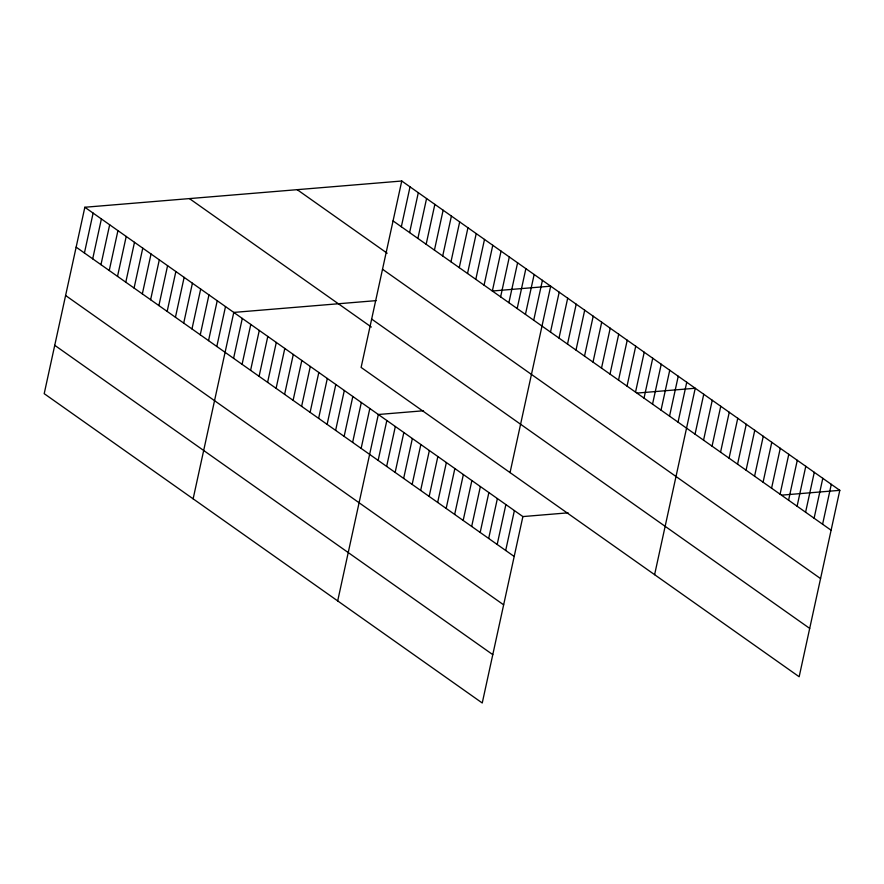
<?xml version="1.0" encoding="UTF-8"?>
<svg xmlns="http://www.w3.org/2000/svg" width="884" height="884" viewBox="0 0 884 884"><rect width="100%" height="100%" fill="white"/><g stroke="black" fill="none" stroke-linecap="round" stroke-linejoin="round"><path stroke-width="1.33" d="M84.842 207.254L44.2 393.667L482.244 702.99L522.886 516.576L84.842 207.254L401.756 181.01L839.8 490.333L799.158 676.746L361.114 367.424L401.756 181.01M84.422 252.99L93.118 213.088M92.698 258.835L101.395 218.934M100.964 264.681L109.671 224.779M109.24 270.526L117.937 230.625M117.517 276.361L126.213 236.459M125.793 282.206L134.49 242.304M134.07 288.051L142.766 248.15M142.335 293.897L151.042 253.995M150.612 299.731L159.308 259.841M158.888 305.577L167.584 265.675M167.164 311.422L175.861 271.521M175.441 317.268L184.137 277.366M183.706 323.102L192.414 283.212M191.983 328.947L200.679 289.046M200.259 334.793L208.956 294.891M208.536 340.638L217.232 300.737M216.812 346.473L225.508 306.582M193.132 498.841L233.785 312.417L376.076 300.637M233.586 358.329L242.282 318.428M242.083 364.33L250.791 324.428M250.592 370.33L259.288 330.439M259.089 376.341L267.797 336.439M267.598 382.341L276.294 342.439M276.095 388.352L284.803 348.451M284.604 394.352L293.3 354.451M293.101 400.353L301.809 360.462M301.61 406.364L310.306 366.462M310.107 412.364L318.815 372.462M318.616 418.375L327.312 378.474M327.124 424.375L335.821 384.474M335.622 430.375L344.318 390.485M344.13 436.387L352.827 396.485M352.628 442.387L361.324 402.485M401.336 226.746L410.032 186.844M361.136 448.398L369.832 408.496M409.601 232.591L418.309 192.69M337.688 600.921L378.33 414.497L423.524 410.762M417.878 238.437L426.574 198.535M378.142 460.398L386.838 420.508M426.154 244.271L434.851 204.381M386.639 466.409L395.336 426.508M434.431 250.117L443.127 210.215M395.148 472.41L403.844 432.508M442.707 255.962L451.404 216.061M403.645 478.421L412.353 438.519M450.973 261.808L459.68 221.906M459.249 267.653L467.945 227.752M412.154 484.421L420.85 444.519M467.526 273.488L476.222 233.586M420.651 490.432L429.359 450.531M475.802 279.333L484.498 239.431M429.16 496.432L437.856 456.531M484.067 285.178L492.775 245.277M437.657 502.432L446.365 462.531M492.344 291.024L501.051 251.122M446.166 508.444L454.862 468.542M500.62 296.858L509.317 256.968M454.663 514.444L463.371 474.542M508.897 302.704L517.593 262.802M463.172 520.455L471.868 480.553M517.173 308.549L525.87 268.648M471.669 526.455L480.377 486.554M525.439 314.395L534.146 274.493M480.178 532.455L488.874 492.554M533.715 320.229L542.422 280.339M488.675 538.466L497.383 498.565M510.046 472.597L550.688 286.173L492.587 290.991M497.184 544.467L505.88 504.565M550.5 332.086L559.196 292.184M505.681 550.478L514.389 510.576M558.997 338.086L567.694 298.184M567.506 344.086L576.202 304.195M576.003 350.097L584.7 310.196M584.512 356.097L593.208 316.196M593.009 362.108L601.706 322.207M601.518 368.109L610.214 328.207M610.015 374.109L618.712 334.218M618.524 380.12L627.22 340.218M627.021 386.12L635.729 346.219M635.53 392.131L644.226 352.23M644.027 398.132L652.735 358.23M652.536 404.132L661.232 364.241M661.033 410.143L669.74 370.241M669.542 416.143L678.238 376.241M678.039 422.154L686.746 382.253M654.602 574.677L695.244 388.253L637.143 393.071M695.045 434.154L703.752 394.264M703.553 440.166L712.25 400.264M712.051 446.166L720.758 406.264M720.559 452.177L729.256 412.276M729.057 458.177L737.764 418.276M737.565 464.177L746.262 424.287M746.074 470.189L754.77 430.287M754.571 476.189L763.268 436.287M763.08 482.2L771.776 442.298M771.577 488.2L780.274 448.298M780.086 494.2L788.782 454.31M788.583 500.211L797.28 460.31M797.092 506.212L805.788 466.31M805.589 512.223L814.286 472.321M814.098 518.223L822.794 478.321M822.595 524.223L831.291 484.333M522.886 516.576L568.081 512.831M781.699 495.139L839.8 490.333M393.06 220.901L831.104 530.234M297.179 189.662L387.159 253.211M382.518 269.255L820.562 578.578M371.656 319.069L809.7 628.402M189.43 198.591L371.313 327.025M76.146 247.144L514.19 556.478M65.604 295.499L503.648 604.833M54.742 345.312L492.786 654.646"/></g></svg>
